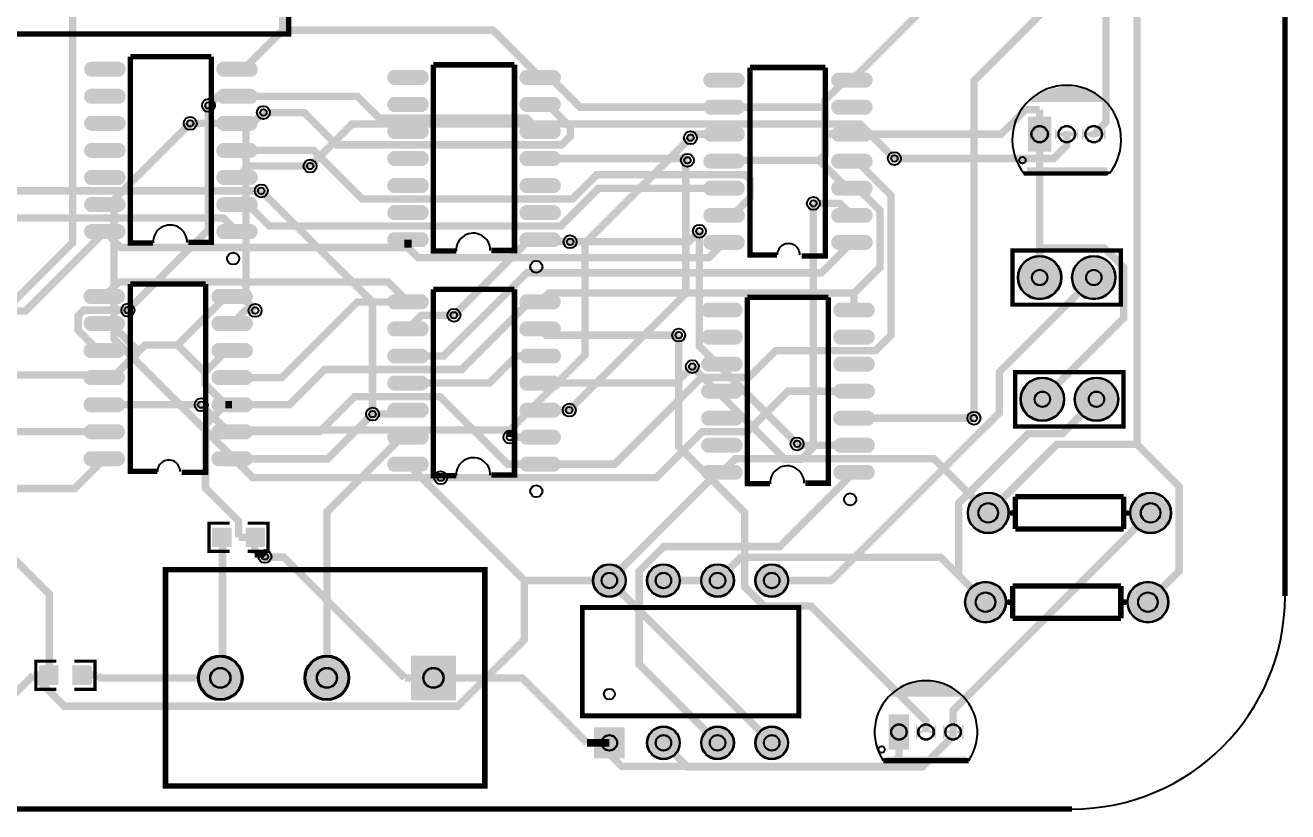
# Model space of a CAD drawing. Header units: millimetres. Extents: x -43 to 82, y -20 to 40.
# Drawn here: x 22.9 to 82.1, y -20.1 to 16.8 of the extents above; entities that cross this region are included whole.
import ezdxf

# ---------------------------------------------------------------- set-up
doc = ezdxf.new("R2010")
doc.units = ezdxf.units.MM
for name, color, linetype, true_color in [('BoardOutLine', 7, 'Continuous', 0xff00ff), ('BottomLayer', 7, 'Continuous', 0x0000ff), ('BottomSolderMaskLayer', 7, 'Continuous', 0xaa00ff), ('Document', 7, 'Continuous', 0xffffff), ('Hole', 7, 'Continuous', 0x222222), ('Multi-Layer', 7, 'Continuous', 0xc0c0c0), ('TopLayer', 7, 'Continuous', 0xff0000), ('TopPasteMaskLayer', 7, 'Continuous', 0x808080), ('TopSilkLayer', 7, 'Continuous', 0xffcc00), ('TopSolderMaskLayer', 7, 'Continuous', 0x800080)]:
    doc.layers.add(name, color=color, linetype=linetype, true_color=true_color)

msp = doc.modelspace()

# ---------------------------------------------------------------- hatches: boundary and pattern name
at = {"layer": 'BottomSolderMaskLayer'}
for points in [[(69.935, 12.509), (71.036, 12.509), (71.036, 10.859), (69.935, 10.859)], [(72.306, 11.968, -0.785398), (71.205, 11.968), (71.205, 11.4, -0.785398), (72.306, 11.4)], [(73.576, 11.968, -0.785398), (72.475, 11.968), (72.475, 11.4, -0.785398), (73.576, 11.4)], [(69.46, 4.953, 1), (71.511, 4.953, 1)], [(72, 4.953, 1), (74.051, 4.953, 1)], [(69.587, -0.762, 1), (71.638, -0.762, 1)], [(72.127, -0.762, 1), (74.178, -0.762, 1)], [(67.107, -6.096, 1), (69.037, -6.096, 1)], [(74.727, -6.096, 1), (76.657, -6.096, 1)], [(49.517, -9.271, 1), (51.068, -9.271, 1)], [(52.057, -9.271, 1), (53.608, -9.271, 1)], [(54.597, -9.271, 1), (56.148, -9.271, 1)], [(57.137, -9.271, 1), (58.688, -9.271, 1)], [(66.98, -10.287, 1), (68.91, -10.287, 1)], [(74.6, -10.287, 1), (76.53, -10.287, 1)], [(30.986, -13.843, 1), (33.088, -13.843, 1)], [(35.986, -13.843, 1), (38.088, -13.843, 1)], [(40.986, -14.894), (40.986, -12.792), (43.088, -12.792), (43.088, -14.894)], [(63.406, -15.558), (64.357, -15.558), (64.357, -17.208), (63.406, -17.208)], [(49.568, -16.167), (51.016, -16.167), (51.016, -17.615), (49.568, -17.615)], [(52.057, -16.891, 1), (53.608, -16.891, 1)], [(54.597, -16.891, 1), (56.148, -16.891, 1)], [(57.137, -16.891, 1), (58.688, -16.891, 1)], [(65.627, -16.022, -0.785398), (64.676, -16.022), (64.676, -16.744, -0.785398), (65.627, -16.744)], [(66.897, -16.022, -0.785398), (65.946, -16.022), (65.946, -16.744, -0.785398), (66.897, -16.744)]]:
    msp.add_hatch(color=256, dxfattribs=at).paths.add_polyline_path(points)
at = {"layer": 'Document'}
for points in [[(73.588, 13.189), (73.537, 13.238), (73.484, 13.287), (73.43, 13.333), (73.375, 13.379), (73.318, 13.422), (73.26, 13.464), (73.201, 13.504), (73.14, 13.543), (73.079, 13.579), (73.016, 13.614), (72.953, 13.647), (72.889, 13.678), (72.823, 13.708), (72.757, 13.735), (72.691, 13.76), (72.623, 13.784), (72.555, 13.805), (72.486, 13.825), (72.417, 13.842), (72.347, 13.858), (72.277, 13.871), (72.206, 13.883), (72.135, 13.892), (72.064, 13.899), (71.993, 13.904), (71.921, 13.908), (71.85, 13.909), (71.808, 13.909), (71.746, 13.909), (71.675, 13.908), (71.603, 13.904), (71.532, 13.899), (71.461, 13.892), (71.39, 13.883), (71.319, 13.871), (71.249, 13.858), (71.179, 13.842), (71.11, 13.825), (71.041, 13.805), (70.973, 13.784), (70.906, 13.76), (70.839, 13.735), (70.773, 13.708), (70.707, 13.678), (70.643, 13.647), (70.58, 13.614), (70.517, 13.579), (70.456, 13.543), (70.395, 13.504), (70.336, 13.464), (70.278, 13.422), (70.222, 13.379), (70.166, 13.333), (70.112, 13.287), (70.059, 13.238), (70.008, 13.189)], [(73.655, 10.124), (69.895, 10.124), (69.895, 9.844), (73.655, 9.844)], [(66.951, -14.723), (66.9, -14.673), (66.847, -14.625), (66.793, -14.578), (66.738, -14.533), (66.681, -14.489), (66.623, -14.448), (66.564, -14.407), (66.503, -14.369), (66.442, -14.332), (66.38, -14.298), (66.316, -14.265), (66.252, -14.233), (66.187, -14.204), (66.12, -14.177), (66.054, -14.151), (65.986, -14.128), (65.918, -14.106), (65.849, -14.087), (65.78, -14.069), (65.71, -14.054), (65.64, -14.04), (65.569, -14.029), (65.498, -14.02), (65.427, -14.012), (65.356, -14.007), (65.284, -14.004), (65.213, -14.003), (65.171, -14.003), (65.109, -14.003), (65.038, -14.004), (64.966, -14.007), (64.895, -14.012), (64.824, -14.02), (64.753, -14.029), (64.683, -14.04), (64.612, -14.054), (64.542, -14.069), (64.473, -14.087), (64.404, -14.106), (64.336, -14.128), (64.269, -14.151), (64.202, -14.177), (64.136, -14.204), (64.07, -14.233), (64.006, -14.265), (63.943, -14.298), (63.88, -14.332), (63.819, -14.369), (63.759, -14.407), (63.699, -14.448), (63.641, -14.489), (63.585, -14.533), (63.529, -14.578), (63.475, -14.625), (63.422, -14.673), (63.371, -14.723)], [(67.051, -17.543), (63.291, -17.543), (63.291, -17.823), (67.051, -17.823)]]:
    msp.add_hatch(color=256, dxfattribs=at).paths.add_polyline_path(points)
at = {"layer": 'Multi-Layer'}
for points in [[(69.96, 12.484), (71.01, 12.484), (71.01, 10.884), (69.96, 10.884)], [(72.28, 11.959, -0.785398), (71.23, 11.959), (71.23, 11.409, -0.785398), (72.28, 11.409)], [(73.55, 11.959, -0.785398), (72.5, 11.959), (72.5, 11.409, -0.785398), (73.55, 11.409)], [(69.485, 4.953, 1), (71.485, 4.953, 1)], [(72.025, 4.953, 1), (74.025, 4.953, 1)], [(69.612, -0.762, 1), (71.612, -0.762, 1)], [(72.152, -0.762, 1), (74.152, -0.762, 1)], [(67.132, -6.096, 1), (69.012, -6.096, 1)], [(74.752, -6.096, 1), (76.632, -6.096, 1)], [(49.542, -9.271, 1), (51.042, -9.271, 1)], [(52.082, -9.271, 1), (53.582, -9.271, 1)], [(54.622, -9.271, 1), (56.122, -9.271, 1)], [(57.162, -9.271, 1), (58.662, -9.271, 1)], [(67.005, -10.287, 1), (68.885, -10.287, 1)], [(74.625, -10.287, 1), (76.505, -10.287, 1)], [(31.037, -13.843, 1), (33.037, -13.843, 1)], [(36.037, -13.843, 1), (38.037, -13.843, 1)], [(41.037, -14.843), (41.037, -12.843), (43.037, -12.843), (43.037, -14.843)], [(63.431, -15.583), (64.331, -15.583), (64.331, -17.183), (63.431, -17.183)], [(49.594, -16.193), (50.991, -16.193), (50.991, -17.59), (49.594, -17.59)], [(52.082, -16.891, 1), (53.582, -16.891, 1)], [(54.622, -16.891, 1), (56.122, -16.891, 1)], [(57.162, -16.891, 1), (58.662, -16.891, 1)], [(65.601, -16.033, -0.785398), (64.701, -16.033), (64.701, -16.733, -0.785398), (65.601, -16.733)], [(66.871, -16.033, -0.785398), (65.971, -16.033), (65.971, -16.733, -0.785398), (66.871, -16.733)]]:
    msp.add_hatch(color=256, dxfattribs=at).paths.add_polyline_path(points)
at = {"layer": 'TopLayer'}
for points in [[(27.218, 15.032, -0.785398), (27.218, 14.432), (26.018, 14.432, -0.785398), (26.018, 15.032)], [(33.418, 15.032, -0.785398), (33.418, 14.432), (32.218, 14.432, -0.785398), (32.218, 15.032)], [(41.442, 14.651, -0.785398), (41.442, 14.051), (40.242, 14.051, -0.785398), (40.242, 14.651)], [(47.642, 14.651, -0.785398), (47.642, 14.051), (46.442, 14.051, -0.785398), (46.442, 14.651)], [(56.274, 14.524, -0.785398), (56.274, 13.924), (55.074, 13.924, -0.785398), (55.074, 14.524)], [(62.274, 14.524, -0.785398), (62.274, 13.924), (61.074, 13.924, -0.785398), (61.074, 14.524)], [(27.218, 13.762, -0.785398), (27.218, 13.162), (26.018, 13.162, -0.785398), (26.018, 13.762)], [(33.418, 13.762, -0.785398), (33.418, 13.162), (32.218, 13.162, -0.785398), (32.218, 13.762)], [(41.442, 13.381, -0.785398), (41.442, 12.781), (40.242, 12.781, -0.785398), (40.242, 13.381)], [(47.642, 13.381, -0.785398), (47.642, 12.781), (46.442, 12.781, -0.785398), (46.442, 13.381)], [(56.274, 13.254, -0.785398), (56.274, 12.654), (55.074, 12.654, -0.785398), (55.074, 13.254)], [(62.274, 13.254, -0.785398), (62.274, 12.654), (61.074, 12.654, -0.785398), (61.074, 13.254)], [(27.218, 12.492, -0.785398), (27.218, 11.892), (26.018, 11.892, -0.785398), (26.018, 12.492)], [(33.418, 12.492, -0.785398), (33.418, 11.892), (32.218, 11.892, -0.785398), (32.218, 12.492)], [(41.442, 12.111, -0.785398), (41.442, 11.511), (40.242, 11.511, -0.785398), (40.242, 12.111)], [(47.642, 12.111, -0.785398), (47.642, 11.511), (46.442, 11.511, -0.785398), (46.442, 12.111)], [(56.274, 11.984, -0.785398), (56.274, 11.384), (55.074, 11.384, -0.785398), (55.074, 11.984)], [(62.274, 11.984, -0.785398), (62.274, 11.384), (61.074, 11.384, -0.785398), (61.074, 11.984)], [(27.218, 11.222, -0.785398), (27.218, 10.622), (26.018, 10.622, -0.785398), (26.018, 11.222)], [(33.418, 11.222, -0.785398), (33.418, 10.622), (32.218, 10.622, -0.785398), (32.218, 11.222)], [(41.442, 10.841, -0.785398), (41.442, 10.241), (40.242, 10.241, -0.785398), (40.242, 10.841)], [(47.642, 10.841, -0.785398), (47.642, 10.241), (46.442, 10.241, -0.785398), (46.442, 10.841)], [(56.274, 10.714, -0.785398), (56.274, 10.114), (55.074, 10.114, -0.785398), (55.074, 10.714)], [(62.274, 10.714, -0.785398), (62.274, 10.114), (61.074, 10.114, -0.785398), (61.074, 10.714)], [(27.218, 9.952, -0.785398), (27.218, 9.352), (26.018, 9.352, -0.785398), (26.018, 9.952)], [(33.418, 9.952, -0.785398), (33.418, 9.352), (32.218, 9.352, -0.785398), (32.218, 9.952)], [(41.442, 9.571, -0.785398), (41.442, 8.971), (40.242, 8.971, -0.785398), (40.242, 9.571)], [(47.642, 9.571, -0.785398), (47.642, 8.971), (46.442, 8.971, -0.785398), (46.442, 9.571)], [(56.274, 9.444, -0.785398), (56.274, 8.844), (55.074, 8.844, -0.785398), (55.074, 9.444)], [(62.274, 9.444, -0.785398), (62.274, 8.844), (61.074, 8.844, -0.785398), (61.074, 9.444)], [(27.218, 8.682, -0.785398), (27.218, 8.082), (26.018, 8.082, -0.785398), (26.018, 8.682)], [(33.418, 8.682, -0.785398), (33.418, 8.082), (32.218, 8.082, -0.785398), (32.218, 8.682)], [(41.442, 8.301, -0.785398), (41.442, 7.701), (40.242, 7.701, -0.785398), (40.242, 8.301)], [(47.642, 8.301, -0.785398), (47.642, 7.701), (46.442, 7.701, -0.785398), (46.442, 8.301)], [(56.274, 8.174, -0.785398), (56.274, 7.574), (55.074, 7.574, -0.785398), (55.074, 8.174)], [(62.274, 8.174, -0.785398), (62.274, 7.574), (61.074, 7.574, -0.785398), (61.074, 8.174)], [(27.218, 7.412, -0.785398), (27.218, 6.812), (26.018, 6.812, -0.785398), (26.018, 7.412)], [(33.418, 7.412, -0.785398), (33.418, 6.812), (32.218, 6.812, -0.785398), (32.218, 7.412)], [(41.442, 7.031, -0.785398), (41.442, 6.431), (40.242, 6.431, -0.785398), (40.242, 7.031)], [(47.642, 7.031, -0.785398), (47.642, 6.431), (46.442, 6.431, -0.785398), (46.442, 7.031)], [(56.274, 6.904, -0.785398), (56.274, 6.304), (55.074, 6.304, -0.785398), (55.074, 6.904)], [(62.274, 6.904, -0.785398), (62.274, 6.304), (61.074, 6.304, -0.785398), (61.074, 6.904)], [(27.191, 4.364, -0.785398), (27.191, 3.764), (25.991, 3.764, -0.785398), (25.991, 4.364)], [(33.191, 4.364, -0.785398), (33.191, 3.764), (31.991, 3.764, -0.785398), (31.991, 4.364)], [(41.442, 4.11, -0.785398), (41.442, 3.51), (40.242, 3.51, -0.785398), (40.242, 4.11)], [(47.642, 4.11, -0.785398), (47.642, 3.51), (46.442, 3.51, -0.785398), (46.442, 4.11)], [(56.174, 3.729, -0.785398), (56.174, 3.129), (54.974, 3.129, -0.785398), (54.974, 3.729)], [(62.374, 3.729, -0.785398), (62.374, 3.129), (61.174, 3.129, -0.785398), (61.174, 3.729)], [(27.191, 3.094, -0.785398), (27.191, 2.494), (25.991, 2.494, -0.785398), (25.991, 3.094)], [(33.191, 3.094, -0.785398), (33.191, 2.494), (31.991, 2.494, -0.785398), (31.991, 3.094)], [(41.442, 2.84, -0.785398), (41.442, 2.24), (40.242, 2.24, -0.785398), (40.242, 2.84)], [(47.642, 2.84, -0.785398), (47.642, 2.24), (46.442, 2.24, -0.785398), (46.442, 2.84)], [(56.174, 2.459, -0.785398), (56.174, 1.859), (54.974, 1.859, -0.785398), (54.974, 2.459)], [(62.374, 2.459, -0.785398), (62.374, 1.859), (61.174, 1.859, -0.785398), (61.174, 2.459)], [(27.191, 1.824, -0.785398), (27.191, 1.224), (25.991, 1.224, -0.785398), (25.991, 1.824)], [(33.191, 1.824, -0.785398), (33.191, 1.224), (31.991, 1.224, -0.785398), (31.991, 1.824)], [(41.442, 1.57, -0.785398), (41.442, 0.97), (40.242, 0.97, -0.785398), (40.242, 1.57)], [(47.642, 1.57, -0.785398), (47.642, 0.97), (46.442, 0.97, -0.785398), (46.442, 1.57)], [(56.174, 1.189, -0.785398), (56.174, 0.589), (54.974, 0.589, -0.785398), (54.974, 1.189)], [(62.374, 1.189, -0.785398), (62.374, 0.589), (61.174, 0.589, -0.785398), (61.174, 1.189)], [(27.191, 0.554, -0.785398), (27.191, -0.046), (25.991, -0.046, -0.785398), (25.991, 0.554)], [(33.191, 0.554, -0.785398), (33.191, -0.046), (31.991, -0.046, -0.785398), (31.991, 0.554)], [(41.442, 0.3, -0.785398), (41.442, -0.3), (40.242, -0.3, -0.785398), (40.242, 0.3)], [(47.642, 0.3, -0.785398), (47.642, -0.3), (46.442, -0.3, -0.785398), (46.442, 0.3)], [(56.174, -0.081, -0.785398), (56.174, -0.681), (54.974, -0.681, -0.785398), (54.974, -0.081)], [(62.374, -0.081, -0.785398), (62.374, -0.681), (61.174, -0.681, -0.785398), (61.174, -0.081)], [(27.191, -0.716, -0.785398), (27.191, -1.316), (25.991, -1.316, -0.785398), (25.991, -0.716)], [(33.191, -0.716, -0.785398), (33.191, -1.316), (31.991, -1.316, -0.785398), (31.991, -0.716)], [(41.442, -0.97, -0.785398), (41.442, -1.57), (40.242, -1.57, -0.785398), (40.242, -0.97)], [(47.642, -0.97, -0.785398), (47.642, -1.57), (46.442, -1.57, -0.785398), (46.442, -0.97)], [(56.174, -1.351, -0.785398), (56.174, -1.951), (54.974, -1.951, -0.785398), (54.974, -1.351)], [(62.374, -1.351, -0.785398), (62.374, -1.951), (61.174, -1.951, -0.785398), (61.174, -1.351)], [(27.191, -1.986, -0.785398), (27.191, -2.586), (25.991, -2.586, -0.785398), (25.991, -1.986)], [(33.191, -1.986, -0.785398), (33.191, -2.586), (31.991, -2.586, -0.785398), (31.991, -1.986)], [(41.442, -2.24, -0.785398), (41.442, -2.84), (40.242, -2.84, -0.785398), (40.242, -2.24)], [(47.642, -2.24, -0.785398), (47.642, -2.84), (46.442, -2.84, -0.785398), (46.442, -2.24)], [(56.174, -2.621, -0.785398), (56.174, -3.221), (54.974, -3.221, -0.785398), (54.974, -2.621)], [(62.374, -2.621, -0.785398), (62.374, -3.221), (61.174, -3.221, -0.785398), (61.174, -2.621)], [(27.191, -3.256, -0.785398), (27.191, -3.856), (25.991, -3.856, -0.785398), (25.991, -3.256)], [(33.191, -3.256, -0.785398), (33.191, -3.856), (31.991, -3.856, -0.785398), (31.991, -3.256)], [(41.442, -3.51, -0.785398), (41.442, -4.11), (40.242, -4.11, -0.785398), (40.242, -3.51)], [(47.642, -3.51, -0.785398), (47.642, -4.11), (46.442, -4.11, -0.785398), (46.442, -3.51)], [(56.174, -3.891, -0.785398), (56.174, -4.491), (54.974, -4.491, -0.785398), (54.974, -3.891)], [(62.374, -3.891, -0.785398), (62.374, -4.491), (61.174, -4.491, -0.785398), (61.174, -3.891)], [(32.543, -7.671), (32.543, -6.807), (31.737, -6.807), (31.737, -7.671)], [(33.243, -7.671), (33.243, -6.807), (34.05, -6.807), (34.05, -7.671)], [(24.415, -14.148), (24.415, -13.284), (23.609, -13.284), (23.609, -14.148)], [(25.115, -14.148), (25.115, -13.284), (25.922, -13.284), (25.922, -14.148)]]:
    msp.add_hatch(color=256, dxfattribs=at).paths.add_polyline_path(points)
at = {"layer": 'TopPasteMaskLayer'}
for points in [[(27.218, 15.032, -0.785398), (27.218, 14.432), (26.018, 14.432, -0.785398), (26.018, 15.032)], [(33.418, 15.032, -0.785398), (33.418, 14.432), (32.218, 14.432, -0.785398), (32.218, 15.032)], [(41.442, 14.651, -0.785398), (41.442, 14.051), (40.242, 14.051, -0.785398), (40.242, 14.651)], [(47.642, 14.651, -0.785398), (47.642, 14.051), (46.442, 14.051, -0.785398), (46.442, 14.651)], [(56.274, 14.524, -0.785398), (56.274, 13.924), (55.074, 13.924, -0.785398), (55.074, 14.524)], [(62.274, 14.524, -0.785398), (62.274, 13.924), (61.074, 13.924, -0.785398), (61.074, 14.524)], [(27.218, 13.762, -0.785398), (27.218, 13.162), (26.018, 13.162, -0.785398), (26.018, 13.762)], [(33.418, 13.762, -0.785398), (33.418, 13.162), (32.218, 13.162, -0.785398), (32.218, 13.762)], [(41.442, 13.381, -0.785398), (41.442, 12.781), (40.242, 12.781, -0.785398), (40.242, 13.381)], [(47.642, 13.381, -0.785398), (47.642, 12.781), (46.442, 12.781, -0.785398), (46.442, 13.381)], [(56.274, 13.254, -0.785398), (56.274, 12.654), (55.074, 12.654, -0.785398), (55.074, 13.254)], [(62.274, 13.254, -0.785398), (62.274, 12.654), (61.074, 12.654, -0.785398), (61.074, 13.254)], [(27.218, 12.492, -0.785398), (27.218, 11.892), (26.018, 11.892, -0.785398), (26.018, 12.492)], [(33.418, 12.492, -0.785398), (33.418, 11.892), (32.218, 11.892, -0.785398), (32.218, 12.492)], [(41.442, 12.111, -0.785398), (41.442, 11.511), (40.242, 11.511, -0.785398), (40.242, 12.111)], [(47.642, 12.111, -0.785398), (47.642, 11.511), (46.442, 11.511, -0.785398), (46.442, 12.111)], [(56.274, 11.984, -0.785398), (56.274, 11.384), (55.074, 11.384, -0.785398), (55.074, 11.984)], [(62.274, 11.984, -0.785398), (62.274, 11.384), (61.074, 11.384, -0.785398), (61.074, 11.984)], [(27.218, 11.222, -0.785398), (27.218, 10.622), (26.018, 10.622, -0.785398), (26.018, 11.222)], [(33.418, 11.222, -0.785398), (33.418, 10.622), (32.218, 10.622, -0.785398), (32.218, 11.222)], [(41.442, 10.841, -0.785398), (41.442, 10.241), (40.242, 10.241, -0.785398), (40.242, 10.841)], [(47.642, 10.841, -0.785398), (47.642, 10.241), (46.442, 10.241, -0.785398), (46.442, 10.841)], [(56.274, 10.714, -0.785398), (56.274, 10.114), (55.074, 10.114, -0.785398), (55.074, 10.714)], [(62.274, 10.714, -0.785398), (62.274, 10.114), (61.074, 10.114, -0.785398), (61.074, 10.714)], [(27.218, 9.952, -0.785398), (27.218, 9.352), (26.018, 9.352, -0.785398), (26.018, 9.952)], [(33.418, 9.952, -0.785398), (33.418, 9.352), (32.218, 9.352, -0.785398), (32.218, 9.952)], [(41.442, 9.571, -0.785398), (41.442, 8.971), (40.242, 8.971, -0.785398), (40.242, 9.571)], [(47.642, 9.571, -0.785398), (47.642, 8.971), (46.442, 8.971, -0.785398), (46.442, 9.571)], [(56.274, 9.444, -0.785398), (56.274, 8.844), (55.074, 8.844, -0.785398), (55.074, 9.444)], [(62.274, 9.444, -0.785398), (62.274, 8.844), (61.074, 8.844, -0.785398), (61.074, 9.444)], [(27.218, 8.682, -0.785398), (27.218, 8.082), (26.018, 8.082, -0.785398), (26.018, 8.682)], [(33.418, 8.682, -0.785398), (33.418, 8.082), (32.218, 8.082, -0.785398), (32.218, 8.682)], [(41.442, 8.301, -0.785398), (41.442, 7.701), (40.242, 7.701, -0.785398), (40.242, 8.301)], [(47.642, 8.301, -0.785398), (47.642, 7.701), (46.442, 7.701, -0.785398), (46.442, 8.301)], [(56.274, 8.174, -0.785398), (56.274, 7.574), (55.074, 7.574, -0.785398), (55.074, 8.174)], [(62.274, 8.174, -0.785398), (62.274, 7.574), (61.074, 7.574, -0.785398), (61.074, 8.174)], [(27.218, 7.412, -0.785398), (27.218, 6.812), (26.018, 6.812, -0.785398), (26.018, 7.412)], [(33.418, 7.412, -0.785398), (33.418, 6.812), (32.218, 6.812, -0.785398), (32.218, 7.412)], [(41.442, 7.031, -0.785398), (41.442, 6.431), (40.242, 6.431, -0.785398), (40.242, 7.031)], [(47.642, 7.031, -0.785398), (47.642, 6.431), (46.442, 6.431, -0.785398), (46.442, 7.031)], [(56.274, 6.904, -0.785398), (56.274, 6.304), (55.074, 6.304, -0.785398), (55.074, 6.904)], [(62.274, 6.904, -0.785398), (62.274, 6.304), (61.074, 6.304, -0.785398), (61.074, 6.904)], [(27.191, 4.364, -0.785398), (27.191, 3.764), (25.991, 3.764, -0.785398), (25.991, 4.364)], [(33.191, 4.364, -0.785398), (33.191, 3.764), (31.991, 3.764, -0.785398), (31.991, 4.364)], [(41.442, 4.11, -0.785398), (41.442, 3.51), (40.242, 3.51, -0.785398), (40.242, 4.11)], [(47.642, 4.11, -0.785398), (47.642, 3.51), (46.442, 3.51, -0.785398), (46.442, 4.11)], [(56.174, 3.729, -0.785398), (56.174, 3.129), (54.974, 3.129, -0.785398), (54.974, 3.729)], [(62.374, 3.729, -0.785398), (62.374, 3.129), (61.174, 3.129, -0.785398), (61.174, 3.729)], [(27.191, 3.094, -0.785398), (27.191, 2.494), (25.991, 2.494, -0.785398), (25.991, 3.094)], [(33.191, 3.094, -0.785398), (33.191, 2.494), (31.991, 2.494, -0.785398), (31.991, 3.094)], [(41.442, 2.84, -0.785398), (41.442, 2.24), (40.242, 2.24, -0.785398), (40.242, 2.84)], [(47.642, 2.84, -0.785398), (47.642, 2.24), (46.442, 2.24, -0.785398), (46.442, 2.84)], [(56.174, 2.459, -0.785398), (56.174, 1.859), (54.974, 1.859, -0.785398), (54.974, 2.459)], [(62.374, 2.459, -0.785398), (62.374, 1.859), (61.174, 1.859, -0.785398), (61.174, 2.459)], [(27.191, 1.824, -0.785398), (27.191, 1.224), (25.991, 1.224, -0.785398), (25.991, 1.824)], [(33.191, 1.824, -0.785398), (33.191, 1.224), (31.991, 1.224, -0.785398), (31.991, 1.824)], [(41.442, 1.57, -0.785398), (41.442, 0.97), (40.242, 0.97, -0.785398), (40.242, 1.57)], [(47.642, 1.57, -0.785398), (47.642, 0.97), (46.442, 0.97, -0.785398), (46.442, 1.57)], [(56.174, 1.189, -0.785398), (56.174, 0.589), (54.974, 0.589, -0.785398), (54.974, 1.189)], [(62.374, 1.189, -0.785398), (62.374, 0.589), (61.174, 0.589, -0.785398), (61.174, 1.189)], [(27.191, 0.554, -0.785398), (27.191, -0.046), (25.991, -0.046, -0.785398), (25.991, 0.554)], [(33.191, 0.554, -0.785398), (33.191, -0.046), (31.991, -0.046, -0.785398), (31.991, 0.554)], [(41.442, 0.3, -0.785398), (41.442, -0.3), (40.242, -0.3, -0.785398), (40.242, 0.3)], [(47.642, 0.3, -0.785398), (47.642, -0.3), (46.442, -0.3, -0.785398), (46.442, 0.3)], [(56.174, -0.081, -0.785398), (56.174, -0.681), (54.974, -0.681, -0.785398), (54.974, -0.081)], [(62.374, -0.081, -0.785398), (62.374, -0.681), (61.174, -0.681, -0.785398), (61.174, -0.081)], [(27.191, -0.716, -0.785398), (27.191, -1.316), (25.991, -1.316, -0.785398), (25.991, -0.716)], [(33.191, -0.716, -0.785398), (33.191, -1.316), (31.991, -1.316, -0.785398), (31.991, -0.716)], [(41.442, -0.97, -0.785398), (41.442, -1.57), (40.242, -1.57, -0.785398), (40.242, -0.97)], [(47.642, -0.97, -0.785398), (47.642, -1.57), (46.442, -1.57, -0.785398), (46.442, -0.97)], [(56.174, -1.351, -0.785398), (56.174, -1.951), (54.974, -1.951, -0.785398), (54.974, -1.351)], [(62.374, -1.351, -0.785398), (62.374, -1.951), (61.174, -1.951, -0.785398), (61.174, -1.351)], [(27.191, -1.986, -0.785398), (27.191, -2.586), (25.991, -2.586, -0.785398), (25.991, -1.986)], [(33.191, -1.986, -0.785398), (33.191, -2.586), (31.991, -2.586, -0.785398), (31.991, -1.986)], [(41.442, -2.24, -0.785398), (41.442, -2.84), (40.242, -2.84, -0.785398), (40.242, -2.24)], [(47.642, -2.24, -0.785398), (47.642, -2.84), (46.442, -2.84, -0.785398), (46.442, -2.24)], [(56.174, -2.621, -0.785398), (56.174, -3.221), (54.974, -3.221, -0.785398), (54.974, -2.621)], [(62.374, -2.621, -0.785398), (62.374, -3.221), (61.174, -3.221, -0.785398), (61.174, -2.621)], [(27.191, -3.256, -0.785398), (27.191, -3.856), (25.991, -3.856, -0.785398), (25.991, -3.256)], [(33.191, -3.256, -0.785398), (33.191, -3.856), (31.991, -3.856, -0.785398), (31.991, -3.256)], [(41.442, -3.51, -0.785398), (41.442, -4.11), (40.242, -4.11, -0.785398), (40.242, -3.51)], [(47.642, -3.51, -0.785398), (47.642, -4.11), (46.442, -4.11, -0.785398), (46.442, -3.51)], [(56.174, -3.891, -0.785398), (56.174, -4.491), (54.974, -4.491, -0.785398), (54.974, -3.891)], [(62.374, -3.891, -0.785398), (62.374, -4.491), (61.174, -4.491, -0.785398), (61.174, -3.891)], [(32.538, -6.839), (32.538, -7.067), (32.158, -7.067), (32.158, -7.397), (32.538, -7.397), (32.538, -7.639), (32.488, -7.689), (31.698, -7.689), (31.648, -7.639), (31.648, -6.839), (31.698, -6.789), (32.488, -6.789)], [(34.088, -6.789), (33.288, -6.789), (33.238, -6.839), (33.238, -7.067), (33.608, -7.067), (33.608, -7.397), (33.238, -7.397), (33.238, -7.639), (33.288, -7.689), (34.088, -7.689), (34.138, -7.639), (34.138, -6.839)], [(24.41, -13.316), (24.41, -13.544), (24.03, -13.544), (24.03, -13.874), (24.41, -13.874), (24.41, -14.116), (24.36, -14.166), (23.57, -14.166), (23.52, -14.116), (23.52, -13.316), (23.57, -13.266), (24.36, -13.266)], [(25.96, -13.266), (25.16, -13.266), (25.11, -13.316), (25.11, -13.544), (25.48, -13.544), (25.48, -13.874), (25.11, -13.874), (25.11, -14.116), (25.16, -14.166), (25.96, -14.166), (26.01, -14.116), (26.01, -13.316)]]:
    msp.add_hatch(color=256, dxfattribs=at).paths.add_polyline_path(points)
at = {"layer": 'TopSolderMaskLayer'}
for points in [[(27.32, 15.083, -0.785398), (27.32, 14.381), (25.916, 14.381, -0.785398), (25.916, 15.083)], [(33.52, 15.083, -0.785398), (33.52, 14.381), (32.117, 14.381, -0.785398), (32.117, 15.083)], [(41.544, 14.702, -0.785398), (41.544, 14), (40.14, 14, -0.785398), (40.14, 14.702)], [(47.744, 14.702, -0.785398), (47.744, 14), (46.341, 14, -0.785398), (46.341, 14.702)], [(56.376, 14.575, -0.785398), (56.376, 13.873), (54.973, 13.873, -0.785398), (54.973, 14.575)], [(62.376, 14.575, -0.785398), (62.376, 13.873), (60.973, 13.873, -0.785398), (60.973, 14.575)], [(27.32, 13.813, -0.785398), (27.32, 13.111), (25.916, 13.111, -0.785398), (25.916, 13.813)], [(33.52, 13.813, -0.785398), (33.52, 13.111), (32.117, 13.111, -0.785398), (32.117, 13.813)], [(41.544, 13.432, -0.785398), (41.544, 12.73), (40.14, 12.73, -0.785398), (40.14, 13.432)], [(47.744, 13.432, -0.785398), (47.744, 12.73), (46.341, 12.73, -0.785398), (46.341, 13.432)], [(56.376, 13.305, -0.785398), (56.376, 12.603), (54.973, 12.603, -0.785398), (54.973, 13.305)], [(62.376, 13.305, -0.785398), (62.376, 12.603), (60.973, 12.603, -0.785398), (60.973, 13.305)], [(27.32, 12.543, -0.785398), (27.32, 11.841), (25.916, 11.841, -0.785398), (25.916, 12.543)], [(33.52, 12.543, -0.785398), (33.52, 11.841), (32.117, 11.841, -0.785398), (32.117, 12.543)], [(69.935, 12.509), (71.036, 12.509), (71.036, 10.859), (69.935, 10.859)], [(41.544, 12.162, -0.785398), (41.544, 11.46), (40.14, 11.46, -0.785398), (40.14, 12.162)], [(47.744, 12.162, -0.785398), (47.744, 11.46), (46.341, 11.46, -0.785398), (46.341, 12.162)], [(56.376, 12.035, -0.785398), (56.376, 11.333), (54.973, 11.333, -0.785398), (54.973, 12.035)], [(62.376, 12.035, -0.785398), (62.376, 11.333), (60.973, 11.333, -0.785398), (60.973, 12.035)], [(72.306, 11.968, -0.785398), (71.205, 11.968), (71.205, 11.4, -0.785398), (72.306, 11.4)], [(73.576, 11.968, -0.785398), (72.475, 11.968), (72.475, 11.4, -0.785398), (73.576, 11.4)], [(27.32, 11.273, -0.785398), (27.32, 10.571), (25.916, 10.571, -0.785398), (25.916, 11.273)], [(33.52, 11.273, -0.785398), (33.52, 10.571), (32.117, 10.571, -0.785398), (32.117, 11.273)], [(41.544, 10.892, -0.785398), (41.544, 10.19), (40.14, 10.19, -0.785398), (40.14, 10.892)], [(47.744, 10.892, -0.785398), (47.744, 10.19), (46.341, 10.19, -0.785398), (46.341, 10.892)], [(56.376, 10.765, -0.785398), (56.376, 10.063), (54.973, 10.063, -0.785398), (54.973, 10.765)], [(62.376, 10.765, -0.785398), (62.376, 10.063), (60.973, 10.063, -0.785398), (60.973, 10.765)], [(27.32, 10.003, -0.785398), (27.32, 9.301), (25.916, 9.301, -0.785398), (25.916, 10.003)], [(33.52, 10.003, -0.785398), (33.52, 9.301), (32.117, 9.301, -0.785398), (32.117, 10.003)], [(41.544, 9.622, -0.785398), (41.544, 8.92), (40.14, 8.92, -0.785398), (40.14, 9.622)], [(47.744, 9.622, -0.785398), (47.744, 8.92), (46.341, 8.92, -0.785398), (46.341, 9.622)], [(56.376, 9.495, -0.785398), (56.376, 8.793), (54.973, 8.793, -0.785398), (54.973, 9.495)], [(62.376, 9.495, -0.785398), (62.376, 8.793), (60.973, 8.793, -0.785398), (60.973, 9.495)], [(27.32, 8.733, -0.785398), (27.32, 8.031), (25.916, 8.031, -0.785398), (25.916, 8.733)], [(33.52, 8.733, -0.785398), (33.52, 8.031), (32.117, 8.031, -0.785398), (32.117, 8.733)], [(41.544, 8.352, -0.785398), (41.544, 7.65), (40.14, 7.65, -0.785398), (40.14, 8.352)], [(47.744, 8.352, -0.785398), (47.744, 7.65), (46.341, 7.65, -0.785398), (46.341, 8.352)], [(56.376, 8.225, -0.785398), (56.376, 7.523), (54.973, 7.523, -0.785398), (54.973, 8.225)], [(62.376, 8.225, -0.785398), (62.376, 7.523), (60.973, 7.523, -0.785398), (60.973, 8.225)], [(27.32, 7.463, -0.785398), (27.32, 6.761), (25.916, 6.761, -0.785398), (25.916, 7.463)], [(33.52, 7.463, -0.785398), (33.52, 6.761), (32.117, 6.761, -0.785398), (32.117, 7.463)], [(41.544, 7.082, -0.785398), (41.544, 6.38), (40.14, 6.38, -0.785398), (40.14, 7.082)], [(47.744, 7.082, -0.785398), (47.744, 6.38), (46.341, 6.38, -0.785398), (46.341, 7.082)], [(56.376, 6.955, -0.785398), (56.376, 6.253), (54.973, 6.253, -0.785398), (54.973, 6.955)], [(62.376, 6.955, -0.785398), (62.376, 6.253), (60.973, 6.253, -0.785398), (60.973, 6.955)], [(69.46, 4.953, 1), (71.511, 4.953, 1)], [(72, 4.953, 1), (74.051, 4.953, 1)], [(27.293, 4.415, -0.785398), (27.293, 3.713), (25.889, 3.713, -0.785398), (25.889, 4.415)], [(33.293, 4.415, -0.785398), (33.293, 3.713), (31.889, 3.713, -0.785398), (31.889, 4.415)], [(41.544, 4.161, -0.785398), (41.544, 3.459), (40.14, 3.459, -0.785398), (40.14, 4.161)], [(47.744, 4.161, -0.785398), (47.744, 3.459), (46.341, 3.459, -0.785398), (46.341, 4.161)], [(56.276, 3.78, -0.785398), (56.276, 3.078), (54.872, 3.078, -0.785398), (54.872, 3.78)], [(62.476, 3.78, -0.785398), (62.476, 3.078), (61.073, 3.078, -0.785398), (61.073, 3.78)], [(27.293, 3.145, -0.785398), (27.293, 2.443), (25.889, 2.443, -0.785398), (25.889, 3.145)], [(33.293, 3.145, -0.785398), (33.293, 2.443), (31.889, 2.443, -0.785398), (31.889, 3.145)], [(41.544, 2.891, -0.785398), (41.544, 2.189), (40.14, 2.189, -0.785398), (40.14, 2.891)], [(47.744, 2.891, -0.785398), (47.744, 2.189), (46.341, 2.189, -0.785398), (46.341, 2.891)], [(56.276, 2.51, -0.785398), (56.276, 1.808), (54.872, 1.808, -0.785398), (54.872, 2.51)], [(62.476, 2.51, -0.785398), (62.476, 1.808), (61.073, 1.808, -0.785398), (61.073, 2.51)], [(27.293, 1.875, -0.785398), (27.293, 1.173), (25.889, 1.173, -0.785398), (25.889, 1.875)], [(33.293, 1.875, -0.785398), (33.293, 1.173), (31.889, 1.173, -0.785398), (31.889, 1.875)], [(41.544, 1.621, -0.785398), (41.544, 0.919), (40.14, 0.919, -0.785398), (40.14, 1.621)], [(47.744, 1.621, -0.785398), (47.744, 0.919), (46.341, 0.919, -0.785398), (46.341, 1.621)], [(56.276, 1.24, -0.785398), (56.276, 0.538), (54.872, 0.538, -0.785398), (54.872, 1.24)], [(62.476, 1.24, -0.785398), (62.476, 0.538), (61.073, 0.538, -0.785398), (61.073, 1.24)], [(27.293, 0.605, -0.785398), (27.293, -0.097), (25.889, -0.097, -0.785398), (25.889, 0.605)], [(33.293, 0.605, -0.785398), (33.293, -0.097), (31.889, -0.097, -0.785398), (31.889, 0.605)], [(41.544, 0.351, -0.785398), (41.544, -0.351), (40.14, -0.351, -0.785398), (40.14, 0.351)], [(47.744, 0.351, -0.785398), (47.744, -0.351), (46.341, -0.351, -0.785398), (46.341, 0.351)], [(69.587, -0.762, 1), (71.638, -0.762, 1)], [(72.127, -0.762, 1), (74.178, -0.762, 1)], [(56.276, -0.03, -0.785398), (56.276, -0.732), (54.872, -0.732, -0.785398), (54.872, -0.03)], [(62.476, -0.03, -0.785398), (62.476, -0.732), (61.073, -0.732, -0.785398), (61.073, -0.03)], [(27.293, -0.665, -0.785398), (27.293, -1.367), (25.889, -1.367, -0.785398), (25.889, -0.665)], [(33.293, -0.665, -0.785398), (33.293, -1.367), (31.889, -1.367, -0.785398), (31.889, -0.665)], [(41.544, -0.919, -0.785398), (41.544, -1.621), (40.14, -1.621, -0.785398), (40.14, -0.919)], [(47.744, -0.919, -0.785398), (47.744, -1.621), (46.341, -1.621, -0.785398), (46.341, -0.919)], [(56.276, -1.3, -0.785398), (56.276, -2.002), (54.872, -2.002, -0.785398), (54.872, -1.3)], [(62.476, -1.3, -0.785398), (62.476, -2.002), (61.073, -2.002, -0.785398), (61.073, -1.3)], [(27.293, -1.935, -0.785398), (27.293, -2.637), (25.889, -2.637, -0.785398), (25.889, -1.935)], [(33.293, -1.935, -0.785398), (33.293, -2.637), (31.889, -2.637, -0.785398), (31.889, -1.935)], [(41.544, -2.189, -0.785398), (41.544, -2.891), (40.14, -2.891, -0.785398), (40.14, -2.189)], [(47.744, -2.189, -0.785398), (47.744, -2.891), (46.341, -2.891, -0.785398), (46.341, -2.189)], [(56.276, -2.57, -0.785398), (56.276, -3.272), (54.872, -3.272, -0.785398), (54.872, -2.57)], [(62.476, -2.57, -0.785398), (62.476, -3.272), (61.073, -3.272, -0.785398), (61.073, -2.57)], [(27.293, -3.205, -0.785398), (27.293, -3.907), (25.889, -3.907, -0.785398), (25.889, -3.205)], [(33.293, -3.205, -0.785398), (33.293, -3.907), (31.889, -3.907, -0.785398), (31.889, -3.205)], [(41.544, -3.459, -0.785398), (41.544, -4.161), (40.14, -4.161, -0.785398), (40.14, -3.459)], [(47.744, -3.459, -0.785398), (47.744, -4.161), (46.341, -4.161, -0.785398), (46.341, -3.459)], [(56.276, -3.84, -0.785398), (56.276, -4.542), (54.872, -4.542, -0.785398), (54.872, -3.84)], [(62.476, -3.84, -0.785398), (62.476, -4.542), (61.073, -4.542, -0.785398), (61.073, -3.84)], [(67.107, -6.096, 1), (69.037, -6.096, 1)], [(74.727, -6.096, 1), (76.657, -6.096, 1)], [(32.568, -7.696), (32.568, -6.782), (31.711, -6.782), (31.711, -7.696)], [(33.218, -7.696), (33.218, -6.782), (34.075, -6.782), (34.075, -7.696)], [(49.517, -9.271, 1), (51.068, -9.271, 1)], [(52.057, -9.271, 1), (53.608, -9.271, 1)], [(54.597, -9.271, 1), (56.148, -9.271, 1)], [(57.137, -9.271, 1), (58.688, -9.271, 1)], [(66.98, -10.287, 1), (68.91, -10.287, 1)], [(74.6, -10.287, 1), (76.53, -10.287, 1)], [(30.986, -13.843, 1), (33.088, -13.843, 1)], [(35.986, -13.843, 1), (38.088, -13.843, 1)], [(40.986, -14.894), (40.986, -12.792), (43.088, -12.792), (43.088, -14.894)], [(24.44, -14.173), (24.44, -13.259), (23.583, -13.259), (23.583, -14.173)], [(25.09, -14.173), (25.09, -13.259), (25.947, -13.259), (25.947, -14.173)], [(63.406, -15.558), (64.357, -15.558), (64.357, -17.208), (63.406, -17.208)], [(49.568, -16.167), (51.016, -16.167), (51.016, -17.615), (49.568, -17.615)], [(52.057, -16.891, 1), (53.608, -16.891, 1)], [(54.597, -16.891, 1), (56.148, -16.891, 1)], [(57.137, -16.891, 1), (58.688, -16.891, 1)], [(65.627, -16.022, -0.785398), (64.676, -16.022), (64.676, -16.744, -0.785398), (65.627, -16.744)], [(66.897, -16.022, -0.785398), (65.946, -16.022), (65.946, -16.744, -0.785398), (66.897, -16.744)]]:
    msp.add_hatch(color=256, dxfattribs=at).paths.add_polyline_path(points)

# ---------------------------------------------------------------- linework, layer by layer
at = {"layer": 'BoardOutLine', "const_width": 0.254}
for points in [[(82, 40), (82, -10)], [(72, -20), (-33, -20)]]:
    msp.add_lwpolyline(points, dxfattribs=at)
at = {"layer": 'BoardOutLine'}
msp.add_arc((72, -10), 10, 270, 0, dxfattribs=at)
at = {"layer": 'BottomLayer', "const_width": 0.35}
for points in [[(20.362, 1.85), (25.108, 6.595), (25.108, 21.717)], [(69.977, 19.304), (71.197, 20.524), (72.927, 20.524), (73.597, 19.854), (73.597, 12.256), (73.025, 11.684)], [(72.517, 19.304), (67.399, 14.186), (67.399, -1.651)], [(75.057, 19.304), (75.057, -2.88)], [(31.481, 13.036), (31.481, 7.208), (27.696, 3.423)], [(34.055, 12.698), (33.237, 11.88), (33.237, 3.843), (33.67, 3.41)], [(30.621, 12.192), (27.047, 8.618), (27.047, 2.076), (33.569, -4.445), (42.382, -4.445)], [(36.248, 10.189), (38.217, 12.159), (62.047, 12.159), (63.666, 10.54)], [(70.485, 11.684), (70.485, 6.34)], [(45.627, -2.208), (49.145, 1.31), (49.145, 6.565), (54.099, 11.519)], [(53.954, 10.457), (53.883, 10.387), (53.883, 4.206), (48.408, -1.27)], [(39.179, -1.455), (39.179, 3.799), (33.955, 9.023)], [(59.865, 8.436), (59.865, -3.015), (59.3, -3.58), (58.536, -3.58), (54.185, 0.771)], [(54.517, 7.129), (54.517, 1.732), (59.103, -2.854)], [(48.451, 6.634), (46.449, 6.634), (42.996, 3.181)], [(70.612, -0.762), (74.423, 3.049), (74.423, 5.435), (73.519, 6.34), (70.485, 6.34)], [(70.485, 6.34), (70.485, 4.953)], [(57.912, -9.271), (60.715, -9.271), (68.589, -1.397), (68.589, 0.516), (73.025, 4.953)], [(65.151, -16.383), (65.151, -15.869), (59.753, -10.471), (57.543, -10.471), (56.642, -9.57), (56.642, -6.074), (53.545, -2.977), (53.545, 2.25)], [(67.945, -10.287), (66.681, -9.023), (66.681, -5.639), (69.944, -2.376), (71.538, -2.376), (73.152, -0.762)], [(45.627, -2.208), (32.33, -2.208), (31.138, -1.016)], [(45.627, -2.208), (45.627, -2.54)], [(68.072, -6.096), (71.289, -2.88), (75.057, -2.88)], [(75.057, -2.88), (77.029, -4.852), (77.029, -8.823), (75.565, -10.287)], [(75.692, -6.096), (66.421, -15.367), (66.421, -16.383)], [(40.686, -13.843), (35.019, -8.176), (34.164, -8.176), (34.164, -8.176), (34.125, -8.137)], [(50.292, -9.271), (57.912, -16.891)], [(42.037, -13.843), (40.686, -13.843)], [(42.037, -13.843), (46.195, -13.843), (49.243, -16.891)], [(63.881, -16.383), (63.881, -17.534)], [(49.768, -16.891), (49.243, -16.891)], [(50.292, -16.891), (49.768, -16.891)], [(49.768, -16.891), (50.866, -17.99), (63.425, -17.99), (63.881, -17.534)]]:
    msp.add_lwpolyline(points, dxfattribs=at)
at = {"layer": 'BottomSolderMaskLayer'}
for centre, radius in [((70.485, 11.684), 0.393), ((71.755, 11.684), 0.393), ((73.025, 11.684), 0.393), ((70.485, 4.953), 1.025), ((73.025, 4.953), 1.025), ((70.485, 4.953), 0.365), ((73.025, 4.953), 0.365), ((70.612, -0.762), 1.025), ((73.152, -0.762), 1.025), ((70.612, -0.762), 0.365), ((73.152, -0.762), 0.365), ((68.072, -6.096), 0.965), ((75.692, -6.096), 0.965), ((68.072, -6.096), 0.462), ((75.692, -6.096), 0.462), ((50.292, -9.271), 0.775), ((52.832, -9.271), 0.775), ((55.372, -9.271), 0.775), ((57.912, -9.271), 0.775), ((50.292, -9.271), 0.368), ((52.832, -9.271), 0.368), ((55.372, -9.271), 0.368), ((57.912, -9.271), 0.368), ((67.945, -10.287), 0.965), ((75.565, -10.287), 0.965), ((67.945, -10.287), 0.462), ((75.565, -10.287), 0.462), ((32.037, -13.843), 1.051), ((37.037, -13.843), 1.051), ((32.037, -13.843), 0.48), ((37.037, -13.843), 0.48), ((42.037, -13.843), 0.48), ((50.292, -16.891), 0.369), ((52.832, -16.891), 0.775), ((52.832, -16.891), 0.368), ((55.372, -16.891), 0.775), ((55.372, -16.891), 0.368), ((57.912, -16.891), 0.775), ((57.912, -16.891), 0.368), ((63.881, -16.383), 0.37), ((65.151, -16.383), 0.37), ((66.421, -16.383), 0.37)]:
    msp.add_circle(centre, radius, dxfattribs=at)
at = {"layer": 'Document'}
for centre in [(69.675, 10.464), (63.071, -17.203)]:
    msp.add_circle(centre, 0.15, dxfattribs=at)
at = {"layer": 'Hole'}
for centre in [(31.481, 13.036), (34.055, 12.698), (30.621, 12.192), (54.099, 11.519), (63.666, 10.54), (36.248, 10.189), (53.954, 10.457), (33.955, 9.023), (59.865, 8.436), (54.517, 7.129), (48.451, 6.634), (27.696, 3.423), (33.67, 3.41), (42.996, 3.181), (53.545, 2.25), (54.185, 0.771), (31.138, -1.016), (48.408, -1.27), (39.179, -1.455), (67.399, -1.651), (45.627, -2.54), (59.103, -2.854), (42.382, -4.445), (34.125, -8.137)]:
    msp.add_circle(centre, 0.153, dxfattribs=at)
at = {"layer": 'Multi-Layer'}
for centre, radius in [((31.481, 13.036), 0.305), ((30.621, 12.192), 0.305), ((34.055, 12.698), 0.305), ((70.485, 11.684), 0.375), ((71.755, 11.684), 0.375), ((73.025, 11.684), 0.375), ((54.099, 11.519), 0.305), ((53.954, 10.457), 0.305), ((63.666, 10.54), 0.305), ((36.248, 10.189), 0.305), ((33.955, 9.023), 0.305), ((59.865, 8.436), 0.305), ((54.517, 7.129), 0.305), ((48.451, 6.634), 0.305), ((70.485, 4.953), 1), ((73.025, 4.953), 1), ((70.485, 4.953), 0.356), ((73.025, 4.953), 0.356), ((27.696, 3.423), 0.305), ((33.67, 3.41), 0.305), ((42.996, 3.181), 0.305), ((53.545, 2.25), 0.305), ((54.185, 0.771), 0.305), ((70.612, -0.762), 1), ((73.152, -0.762), 1), ((70.612, -0.762), 0.356), ((73.152, -0.762), 0.356), ((31.138, -1.016), 0.305), ((39.179, -1.455), 0.305), ((48.408, -1.27), 0.305), ((67.399, -1.651), 0.305), ((45.627, -2.54), 0.305), ((59.103, -2.854), 0.305), ((42.382, -4.445), 0.305), ((68.072, -6.096), 0.94), ((75.692, -6.096), 0.94), ((68.072, -6.096), 0.45), ((75.692, -6.096), 0.45), ((34.125, -8.137), 0.305), ((50.292, -9.271), 0.75), ((52.832, -9.271), 0.75), ((55.372, -9.271), 0.75), ((57.912, -9.271), 0.75), ((50.292, -9.271), 0.356), ((52.832, -9.271), 0.356), ((55.372, -9.271), 0.356), ((57.912, -9.271), 0.356), ((67.945, -10.287), 0.94), ((75.565, -10.287), 0.94), ((67.945, -10.287), 0.45), ((75.565, -10.287), 0.45), ((32.037, -13.843), 1), ((37.037, -13.843), 1), ((32.037, -13.843), 0.457), ((37.037, -13.843), 0.457), ((42.037, -13.843), 0.457), ((50.292, -16.891), 0.356), ((52.832, -16.891), 0.75), ((52.832, -16.891), 0.356), ((55.372, -16.891), 0.75), ((55.372, -16.891), 0.356), ((57.912, -16.891), 0.75), ((57.912, -16.891), 0.356), ((63.881, -16.383), 0.35), ((65.151, -16.383), 0.35), ((66.421, -16.383), 0.35)]:
    msp.add_circle(centre, radius, dxfattribs=at)
at = {"layer": 'TopLayer', "const_width": 0.35}
for points in [[(34.958, 19.776), (34.958, 16.567)], [(66.336, 18.886), (61.674, 14.224)], [(34.958, 16.567), (33.124, 14.732), (32.818, 14.732), (32.818, 14.732)], [(34.958, 16.567), (44.827, 16.567), (47.042, 14.351)], [(47.042, 14.351), (47.515, 14.351), (48.912, 12.954), (55.674, 12.954)], [(60.418, 12.954), (60.418, 13.282), (61.36, 14.224), (61.674, 14.224)], [(31.481, 13.036), (31.907, 13.462), (32.818, 13.462)], [(32.818, 13.462), (38.466, 13.462), (39.482, 12.447), (46.406, 12.447), (47.042, 11.811)], [(47.042, 13.081), (47.394, 13.081), (48.464, 12.011), (48.464, 11.596), (48.05, 11.182), (37.49, 11.182), (35.974, 12.698), (34.055, 12.698)], [(60.418, 12.954), (55.674, 12.954)], [(60.418, 11.684), (60.418, 12.954)], [(70.485, 12.835), (69.829, 12.835), (68.678, 11.684), (61.674, 11.684)], [(70.485, 11.684), (70.485, 12.835)], [(19.304, 12.065), (22.346, 9.023), (33.955, 9.023)], [(30.621, 12.192), (32.818, 12.192)], [(55.674, 11.684), (54.264, 11.684), (54.099, 11.519)], [(60.14, 10.457), (60.418, 10.736), (60.418, 11.684)], [(61.674, 11.684), (60.418, 11.684)], [(71.755, 11.684), (71.755, 11.154), (71.141, 10.54), (63.666, 10.54)], [(32.818, 10.922), (36.411, 10.922), (38.691, 8.642), (48.568, 8.642), (49.704, 9.779), (56.669, 9.779), (56.903, 9.545), (56.903, 8.711), (56.066, 7.874), (55.674, 7.874)], [(47.042, 10.541), (53.869, 10.541), (53.954, 10.457)], [(36.248, 10.189), (33.355, 10.189), (32.818, 9.652)], [(61.674, 10.414), (61.908, 10.414), (63.51, 8.813), (63.51, 2.249), (62.785, 1.524), (58.098, 1.524), (56.834, 0.26), (54.611, 0.26), (50.541, -3.81), (47.042, -3.81)], [(60.14, 10.457), (55.717, 10.457), (55.674, 10.414)], [(61.674, 9.144), (61.453, 9.144), (60.14, 10.457)], [(32.818, 8.382), (33.326, 8.382), (34.336, 7.372), (48.01, 7.372), (49.782, 9.144), (55.674, 9.144)], [(61.674, 9.144), (61.951, 9.144), (62.988, 8.107), (62.988, 5.439), (61.774, 4.225)], [(59.865, 8.436), (61.112, 8.436), (61.674, 7.874)], [(19.05, 6.223), (20.574, 7.747), (32.183, 7.747), (32.818, 7.112)], [(26.618, 7.112), (22.893, 3.387), (14.309, 3.387), (11.303, 0.381)], [(40.842, 6.362), (27.368, 6.362), (26.618, 7.112)], [(48.451, 6.634), (54.022, 6.634), (54.517, 7.129)], [(40.842, 6.731), (40.842, 6.362)], [(40.842, 1.27), (42.513, 1.27), (46.418, 5.174), (60.244, 5.174), (61.674, 6.604)], [(40.842, 6.362), (41.318, 5.886), (54.957, 5.886), (55.674, 6.604)], [(40.842, 3.81), (39.911, 4.741), (27.268, 4.741), (26.591, 4.064)], [(32.591, 4.064), (32.303, 4.064), (30.025, 1.786)], [(61.774, 4.225), (47.457, 4.225), (47.042, 3.81)], [(61.774, 3.429), (61.774, 4.225)], [(26.591, 1.524), (26.315, 1.524), (25.362, 2.477), (25.362, 3.171), (25.614, 3.423), (27.696, 3.423)], [(47.042, 3.81), (46.532, 3.81), (43.357, 0.635), (36.933, 0.635), (35.282, -1.016), (32.591, -1.016)], [(32.591, 0.254), (34.914, 0.254), (38.47, 3.81), (40.842, 3.81)], [(33.67, 3.41), (33.207, 3.41), (32.591, 2.794)], [(28.208, 1.481), (26.894, 2.794), (26.591, 2.794)], [(42.996, 3.181), (41.483, 3.181), (40.842, 2.54)], [(26.591, -2.286), (19.784, -2.286), (17.643, -0.145), (17.643, 1.359), (18.774, 2.489)], [(53.545, 2.25), (47.332, 2.25), (47.042, 2.54)], [(28.208, 1.481), (28.513, 1.786), (30.025, 1.786), (30.025, 1.786)], [(31.313, 0.498), (30.025, 1.786)], [(25.533, 0.381), (27.108, 0.381), (28.208, 1.481)], [(32.591, 1.524), (32.339, 1.524), (31.313, 0.498)], [(47.042, 1.27), (45.931, 1.27), (44.661, 0), (40.842, 0)], [(31.313, 0.498), (31.313, -0.053), (32.276, -1.016)], [(47.042, 0), (53.414, 0), (54.185, 0.771)], [(18.923, 0.381), (25.533, 0.381)], [(25.533, 0.381), (26.464, 0.381), (26.591, 0.254)], [(47.042, -3.81), (45.518, -3.81), (42.343, -0.636), (38.344, -0.636), (36.694, -2.286), (32.591, -2.286)], [(61.774, -0.381), (58.673, -0.381), (56.769, -2.284), (54.654, -2.284), (52.494, -4.445), (42.382, -4.445)], [(26.591, -1.016), (31.138, -1.016)], [(32.276, -1.016), (31.343, -1.949), (31.343, -4.936), (32.892, -6.485), (32.892, -7.239)], [(32.591, -1.016), (32.276, -1.016)], [(39.179, -1.455), (40.657, -1.455), (40.842, -1.27)], [(47.042, -1.27), (48.408, -1.27)], [(39.179, -1.455), (37.079, -3.556), (32.591, -3.556)], [(67.399, -1.651), (61.774, -1.651)], [(37.037, -13.843), (37.037, -6.049), (40.546, -2.54), (40.842, -2.54)], [(47.042, -2.54), (45.627, -2.54)], [(61.774, -2.921), (59.17, -2.921), (59.103, -2.854)], [(19.05, -4.953), (25.194, -4.953), (26.591, -3.556)], [(68.072, -6.096), (65.526, -3.55), (56.215, -3.55), (55.574, -4.191)], [(40.842, -3.81), (46.303, -9.271)], [(50.292, -9.271), (55.372, -4.191), (55.574, -4.191)], [(55.372, -16.891), (51.692, -13.211), (51.692, -8.828), (52.844, -7.676), (58.289, -7.676), (61.774, -4.191)], [(24.012, -13.716), (24.012, -9.915), (19.05, -4.953)], [(32.14, -7.239), (32.14, -13.74), (32.037, -13.843)], [(33.646, -7.239), (32.892, -7.239)], [(33.646, -7.239), (33.646, -8.022)], [(33.646, -8.022), (34.01, -8.022), (34.125, -8.137)], [(55.372, -9.271), (56.463, -8.18), (65.838, -8.18), (67.945, -10.287)], [(23.258, -13.716), (24.714, -15.172), (43.181, -15.172), (46.303, -12.05), (46.303, -9.271)], [(46.303, -9.271), (50.292, -9.271)], [(52.832, -9.271), (55.372, -9.271)], [(-4.318, -16.51), (-2.854, -15.046), (21.928, -15.046), (23.258, -13.716)], [(24.012, -13.716), (23.258, -13.716)], [(25.518, -13.716), (26.272, -13.716)], [(32.037, -13.843), (26.399, -13.843), (26.272, -13.716)], [(52.832, -16.891), (53.959, -18.018), (64.98, -18.018), (66.421, -16.577), (66.421, -16.383)]]:
    msp.add_lwpolyline(points, dxfattribs=at)
at = {"layer": 'TopSilkLayer'}
for points, const_width in [([(0.191, 24.003), (35.243, 24.003), (35.243, 16.383), (0.191, 16.383), (0.191, 24.003)], 0.254), ([(74.293, 6.22), (69.213, 6.22), (69.213, 3.68), (74.293, 3.68), (74.293, 6.22)], 0.201), ([(74.42, 0.505), (69.34, 0.505), (69.34, -2.035), (74.42, -2.035), (74.42, 0.505)], 0.201), ([(29.464, -18.923), (29.464, -8.763), (44.45, -8.763), (44.45, -18.923), (29.464, -18.923)], 0.254), ([(49.022, -15.621), (59.182, -15.621), (59.182, -10.541), (49.022, -10.541), (49.022, -15.621)], 0.229)]:
    msp.add_lwpolyline(points, close=True, dxfattribs=dict(at, const_width=const_width))
for points, const_width in [([(28.88, 6.579), (27.813, 6.579), (27.813, 15.322)], 0.254), ([(27.813, 15.322), (31.615, 15.322)], 0.254), ([(31.615, 15.322), (31.615, 6.604), (30.531, 6.604)], 0.254), ([(43.104, 6.198), (42.037, 6.198), (42.037, 14.941)], 0.254), ([(42.037, 14.941), (45.839, 14.941)], 0.254), ([(45.839, 14.941), (45.839, 6.223), (44.755, 6.223)], 0.254), ([(58.166, 6.014), (56.896, 6.014), (56.896, 14.814)], 0.254), ([(56.896, 14.814), (60.427, 14.814)], 0.254), ([(60.427, 14.814), (60.427, 5.969), (59.309, 5.969)], 0.254), ([(69.739, 9.832), (73.716, 9.832), (73.736, 9.812)], 0.2), ([(29.083, -4.146), (27.813, -4.146), (27.813, 4.654)], 0.254), ([(27.813, 4.654), (31.344, 4.654)], 0.254), ([(31.344, 4.654), (31.344, -4.191), (30.226, -4.191)], 0.254), ([(43.104, -4.343), (42.037, -4.343), (42.037, 4.4)], 0.254), ([(42.037, 4.4), (45.839, 4.4)], 0.254), ([(45.839, 4.4), (45.839, -4.318), (44.755, -4.318)], 0.254), ([(57.836, -4.724), (56.769, -4.724), (56.769, 4.019)], 0.254), ([(56.769, 4.019), (60.571, 4.019)], 0.254), ([(60.571, 4.019), (60.571, -4.699), (59.487, -4.699)], 0.254), ([(69.342, -5.334), (74.422, -5.334)], 0.254), ([(69.342, -6.096), (69.342, -5.334)], 0.254), ([(74.422, -5.334), (74.422, -6.096)], 0.254), ([(32.467, -7.9), (31.508, -7.9), (31.508, -6.578), (32.467, -6.578)], 0.152), ([(33.319, -7.9), (34.278, -7.9), (34.278, -6.578), (33.319, -6.578)], 0.152), ([(69.342, -6.096), (69.088, -6.096)], 0.254), ([(69.342, -6.858), (69.342, -6.096)], 0.254), ([(74.422, -6.096), (74.422, -6.858)], 0.254), ([(74.422, -6.096), (74.676, -6.096)], 0.254), ([(74.422, -6.858), (69.342, -6.858)], 0.254), ([(69.215, -9.525), (74.295, -9.525)], 0.254), ([(69.215, -10.287), (69.215, -9.525)], 0.254), ([(74.295, -9.525), (74.295, -10.287)], 0.254), ([(69.215, -10.287), (68.961, -10.287)], 0.254), ([(69.215, -11.049), (69.215, -10.287)], 0.254), ([(74.295, -10.287), (74.295, -11.049)], 0.254), ([(74.295, -10.287), (74.549, -10.287)], 0.254), ([(74.295, -11.049), (69.215, -11.049)], 0.254), ([(24.339, -14.377), (23.38, -14.377), (23.38, -13.055), (24.339, -13.055)], 0.152), ([(25.191, -14.377), (26.15, -14.377), (26.15, -13.055), (25.191, -13.055)], 0.152), ([(63.147, -17.729), (67.156, -17.729)], 0.254)]:
    msp.add_lwpolyline(points, dxfattribs=dict(at, const_width=const_width))
for centre, radius in [((32.639, 5.842), 0.284), ((46.863, 5.461), 0.284), ((46.863, -5.08), 0.284), ((61.595, -5.461), 0.284), ((50.292, -14.605), 0.254)]:
    msp.add_circle(centre, radius, dxfattribs=at)
for centre, radius, start, end in [((71.755, 11.421), 2.554, 321.7071, 218.2871), ((29.68, 6.616), 0.801, 359.13977, 182.67899), ((43.904, 6.235), 0.801, 359.13977, 182.67899), ((58.699, 6.014), 0.533, 359.99998, 180.00002), ((43.904, -4.306), 0.801, 359.13977, 182.67899), ((29.616, -4.146), 0.533, 359.99998, 180.00002), ((58.636, -4.687), 0.801, 359.13977, 182.67899), ((65.151, -16.386), 2.413, 326.16835, 213.82584)]:
    msp.add_arc(centre, radius, start, end, dxfattribs=at)
at = {"layer": 'TopSolderMaskLayer'}
for centre, radius in [((70.485, 11.684), 0.393), ((71.755, 11.684), 0.393), ((73.025, 11.684), 0.393), ((70.485, 4.953), 1.025), ((73.025, 4.953), 1.025), ((70.485, 4.953), 0.365), ((73.025, 4.953), 0.365), ((70.612, -0.762), 1.025), ((73.152, -0.762), 1.025), ((70.612, -0.762), 0.365), ((73.152, -0.762), 0.365), ((68.072, -6.096), 0.965), ((75.692, -6.096), 0.965), ((68.072, -6.096), 0.462), ((75.692, -6.096), 0.462), ((50.292, -9.271), 0.775), ((52.832, -9.271), 0.775), ((55.372, -9.271), 0.775), ((57.912, -9.271), 0.775), ((50.292, -9.271), 0.368), ((52.832, -9.271), 0.368), ((55.372, -9.271), 0.368), ((57.912, -9.271), 0.368), ((67.945, -10.287), 0.965), ((75.565, -10.287), 0.965), ((67.945, -10.287), 0.462), ((75.565, -10.287), 0.462), ((32.037, -13.843), 1.051), ((37.037, -13.843), 1.051), ((32.037, -13.843), 0.48), ((37.037, -13.843), 0.48), ((42.037, -13.843), 0.48), ((50.292, -16.891), 0.369), ((52.832, -16.891), 0.775), ((52.832, -16.891), 0.368), ((55.372, -16.891), 0.775), ((55.372, -16.891), 0.368), ((57.912, -16.891), 0.775), ((57.912, -16.891), 0.368), ((63.881, -16.383), 0.37), ((65.151, -16.383), 0.37), ((66.421, -16.383), 0.37)]:
    msp.add_circle(centre, radius, dxfattribs=at)

doc.saveas('drawing.dxf')
